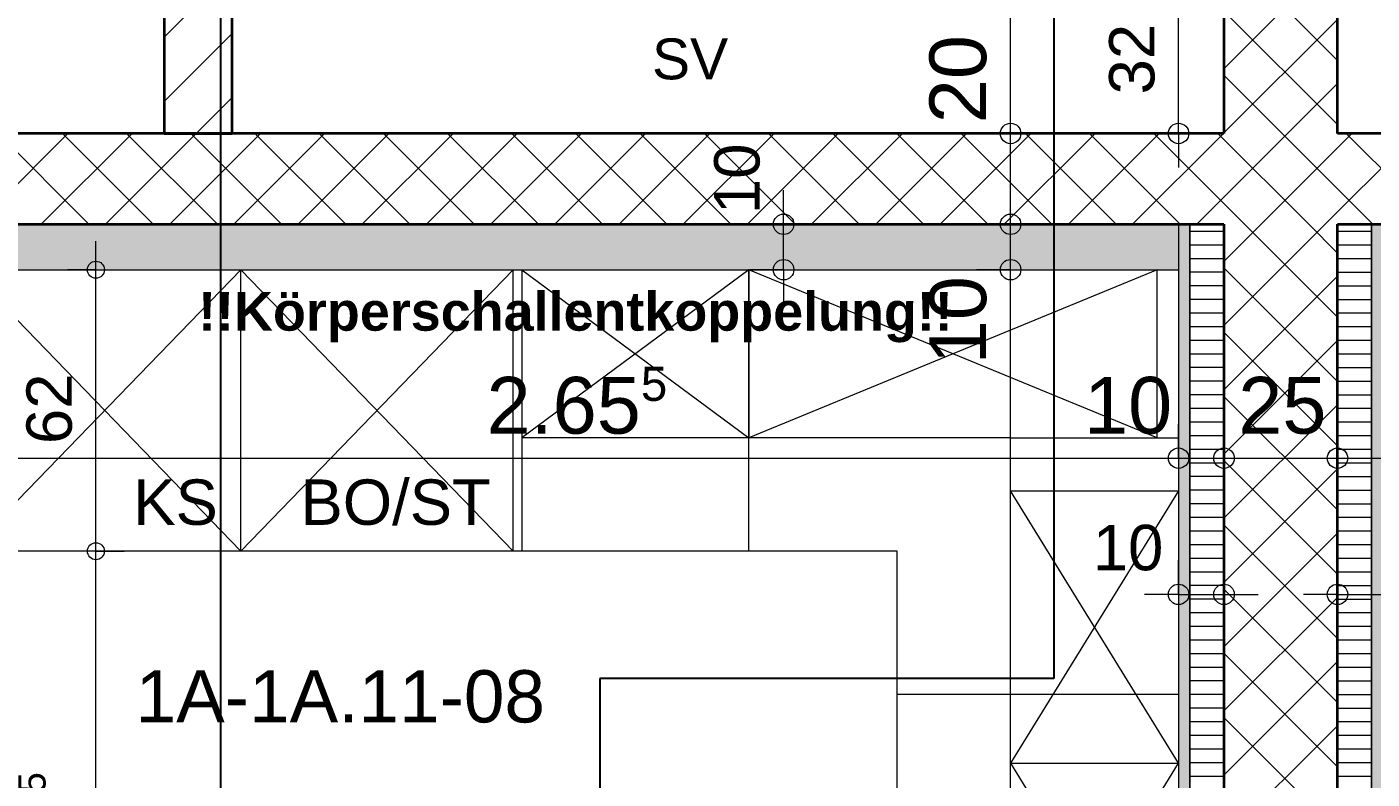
# Model space of a CAD drawing. Header units: metres. Extents: x 0.003 to 0.843, y 0.003 to 0.597.
# Drawn here: x 0.4231 to 0.4824, y 0.2517 to 0.2848 of the extents above; entities that cross this region are included whole.
import ezdxf

# ---------------------------------------------------------------- set-up
doc = ezdxf.new("R2010")
doc.units = ezdxf.units.M
for name, pattern in [('AUSGEZOGEN', [0]), ('LINIE_23', [0.0079, 0.004, -0.0013, 0, -0.0013, 0, -0.0013]), ('STRICHLINIE', [19.049999999999997, 12.7, -6.35]), ('STRICHPUNKT', [25.4, 12.7, -6.35, 0, -6.35])]:
    doc.linetypes.add(name, pattern=pattern)
for name, color, linetype, lineweight in [('Bauachsen grob', 7, 'STRICHPUNKT', 13), ('Detailmasse', 7, 'AUSGEZOGEN', 13), ('Kueche', 7, 'AUSGEZOGEN', 18), ('Leichtbauwaende', 7, 'AUSGEZOGEN', 18), ('Raumbezeichnung', 7, 'AUSGEZOGEN', 18), ('Sanitaer Text', 251, 'AUSGEZOGEN', 18), ('Sanitaer Vermassung', 251, 'AUSGEZOGEN', 18), ('Schnittbegrenzung', 7, 'AUSGEZOGEN', 13), ('Text Werkplan Ausfuehrung', 7, 'AUSGEZOGEN', 25), ('Wand Beton bewehrt', 7, 'AUSGEZOGEN', 35), ('Wand Mauerwerk tragend', 7, 'AUSGEZOGEN', 35), ('Werkplan- Ausfuehrungsmasse', 7, 'AUSGEZOGEN', 13)]:
    doc.layers.add(name, color=color, linetype=linetype, lineweight=lineweight)
doc.styles.add('ARIAL', font='ARIAL.TTF')

msp = doc.modelspace()

# ---------------------------------------------------------------- hatches: boundary and pattern name
at = {"layer": 'Leichtbauwaende', "linetype": 'AUSGEZOGEN', "lineweight": 13}
msp.add_hatch(color=254, dxfattribs=at).paths.add_polyline_path([(0.4738599894754593, 0.2760973608807913), (0.4738599894754593, 0.2740973609254947), (0.4207599906623366, 0.2740973609254947), (0.4207599906623366, 0.2760973608807913)], flags=16)
for points in [[(0.4738599894754593, 0.2760973608807913), (0.4738599894754595, 0.2214773621016434), (0.4743599894642834, 0.2214773621016434), (0.4743599894642834, 0.2760973608807913)], [(0.4828599892742937, 0.2214773621016434), (0.4828599892742937, 0.2760973608807913), (0.4823599892854695, 0.2760973608807913), (0.4823599892854695, 0.2214773621016434)]]:
    msp.add_hatch(color=9, dxfattribs=at).paths.add_polyline_path(points)

# ---------------------------------------------------------------- linework, layer by layer
at = {"layer": 'Bauachsen grob', "color": 32, "linetype": 'LINIE_23', "lineweight": 25, "true_color": 0xc36e14}
msp.add_line((0.4316599904187026, 0.01389736674141804), (0.4316599904187026, 0.5809999870806931), dxfattribs=at)
at = {"layer": 'Detailmasse', "color": 240, "linetype": 'AUSGEZOGEN', "lineweight": 13}
for p, q in [((0.4564599898643796, 0.2760973608807913), (0.4564599898643796, 0.2775973608938298)), ((0.4564599898643796, 0.2760973608807913), (0.4549599898513412, 0.2760973608807913)), ((0.4564599898643796, 0.2760973608807913), (0.4579599868561779, 0.2760973608807913)), ((0.4564599898643796, 0.2760973608807913), (0.4564599898643796, 0.2760973608807913)), ((0.4564599898643796, 0.2740973609254947), (0.4564599898643796, 0.2760973608807913)), ((0.4564599898643796, 0.2740973609254947), (0.4549599898513412, 0.2740973609254947)), ((0.4564599898643796, 0.2740973609254947), (0.4579599868561779, 0.2740973609254947)), ((0.4564599898643796, 0.2740973609254947), (0.4564599898643796, 0.2740973609254947)), ((0.4564599898643796, 0.2740973609254947), (0.4564599898643796, 0.2725973639336965)), ((0.4738599894754593, 0.259797238199897), (0.4738599894754593, 0.2612972382129355)), ((0.475859989430756, 0.259797238199897), (0.475859989430756, 0.2612972382129355)), ((0.4808599893189971, 0.259797238199897), (0.4808599893189971, 0.2612972382129355)), ((0.4738599894754593, 0.259797238199897), (0.4723599924836611, 0.259797238199897)), ((0.4738599894754593, 0.259797238199897), (0.4738599894754593, 0.2582972412080989)), ((0.4738599894754593, 0.259797238199897), (0.4738599894754593, 0.259797238199897)), ((0.4738599894754593, 0.259797238199897), (0.475859989430756, 0.259797238199897)), ((0.475859989430756, 0.259797238199897), (0.475859989430756, 0.2582972412080989)), ((0.475859989430756, 0.259797238199897), (0.475859989430756, 0.259797238199897)), ((0.475859989430756, 0.259797238199897), (0.4773599894437944, 0.259797238199897)), ((0.4808599893189971, 0.259797238199897), (0.4793599923271988, 0.259797238199897)), ((0.4808599893189971, 0.259797238199897), (0.4808599893189971, 0.2582972412080989)), ((0.4808599893189971, 0.259797238199897), (0.4808599893189971, 0.259797238199897)), ((0.4808599893189971, 0.259797238199897), (0.4828599892742937, 0.259797238199897))]:
    msp.add_line(p, q, dxfattribs=at)
for centre in [(0.4564599898643796, 0.2760973608807913), (0.4564599898643796, 0.2740973609254947), (0.4738599894754593, 0.259797238199897), (0.475859989430756, 0.259797238199897), (0.4808599893189971, 0.259797238199897)]:
    msp.add_circle(centre, 0.0004500000039115547, dxfattribs=at)
at = {"layer": 'Kueche', "color": 7, "linetype": 'AUSGEZOGEN', "lineweight": 18}
for p, q in [((0.432539990399033, 0.2740973609254947), (0.4205399906672539, 0.2616973612026564)), ((0.432539990399033, 0.2616973612026564), (0.4205399906672539, 0.2740973609254947)), ((0.432539990399033, 0.2616973612026564), (0.432539990399033, 0.2740973609254947)), ((0.4445399901308121, 0.2740973609254947), (0.432539990399033, 0.2616973612026564)), ((0.432539990399033, 0.2740973609254947), (0.4445399901308121, 0.2616973612026564)), ((0.4445399901308121, 0.2616973612026564), (0.4445399901308121, 0.2740973609254947)), ((0.4449199901223185, 0.2740973609254947), (0.4449199901223185, 0.2616973612026564))]:
    msp.add_line(p, q, dxfattribs=at)
at = {"layer": 'Kueche', "color": 7, "linetype": 'STRICHPUNKT', "lineweight": 18}
for p, q in [((0.4549199898988011, 0.2740973609254947), (0.4449199901223185, 0.2666973610908976)), ((0.4449199901223185, 0.2740973609254947), (0.4549199898988011, 0.2666973610908976)), ((0.4549199898988011, 0.2740973609254947), (0.4549199898988011, 0.2666973610908976)), ((0.4729199894964696, 0.2740973609254947), (0.4549199898988011, 0.2666973610908976)), ((0.4729199894964696, 0.2666973610908976), (0.4549199898988011, 0.2740973609254947)), ((0.4729199894964696, 0.2666973610908976), (0.4729199894964696, 0.2740973609254947)), ((0.4664599896408624, 0.2666973610908976), (0.4449199901223185, 0.2666973610908976)), ((0.4664599896408624, 0.2209773621128193), (0.4664599896408624, 0.2666973610908976)), ((0.4664599896408624, 0.2666973610908976), (0.4738599894754593, 0.2666973610908976)), ((0.4664599896408624, 0.2643573611432007), (0.4738599894754593, 0.2643573611432007)), ((0.4738599894754593, 0.2643573611432007), (0.4664599896408624, 0.2523573614114216)), ((0.4738599894754593, 0.2523573614114216), (0.4664599896408624, 0.2643573611432007)), ((0.4664599896408624, 0.2523573614114216), (0.4738599894754593, 0.2523573614114216)), ((0.4664599896408624, 0.2523573614114216), (0.4738599894754595, 0.2403573616796425)), ((0.4664599896408624, 0.2403573616796425), (0.4738599894754593, 0.2523573614114216))]:
    msp.add_line(p, q, dxfattribs=at)
at = {"layer": 'Kueche', "color": 7, "linetype": 'STRICHLINIE', "lineweight": 18}
for p, q in [((0.4549199898988011, 0.2616973612026564), (0.4549199898988011, 0.2740973609254947)), ((0.461459989752621, 0.2553973613434724), (0.4738599894754593, 0.2553973613434724))]:
    msp.add_line(p, q, dxfattribs=at)
at = {"layer": 'Kueche', "color": 7, "linetype": 'AUSGEZOGEN', "lineweight": 13}
for p, q in [((0.461459989752621, 0.2616973612026564), (0.4201599906757476, 0.2616973612026564)), ((0.461459989752621, 0.2357973617815665), (0.461459989752621, 0.2616973612026564))]:
    msp.add_line(p, q, dxfattribs=at)
at = {"layer": 'Leichtbauwaende', "color": 7, "linetype": 'AUSGEZOGEN', "lineweight": 18}
for p, q in [((0.4738599894754593, 0.2760973608807913), (0.4738599894754593, 0.2740973609254947)), ((0.4743599894642834, 0.2760973608807913), (0.4738599894754593, 0.2760973608807913)), ((0.4743599894642834, 0.2226173620761625), (0.4743599894642834, 0.2760973608807913)), ((0.4828599892742937, 0.2760973608807913), (0.4823599892854695, 0.2760973608807913)), ((0.4823599892854695, 0.2760973608807913), (0.4823599892854695, 0.2226173620761625)), ((0.4738599894754593, 0.2740973609254947), (0.4738599894754595, 0.2226173620761625))]:
    msp.add_line(p, q, dxfattribs=at)
at = {"layer": 'Leichtbauwaende', "color": 7, "linetype": 'AUSGEZOGEN', "lineweight": 13}
for p, q in [((0.4743599894642834, 0.2760973608807913), (0.4743599894642834, 0.2226173620761625)), ((0.475859989430756, 0.2760973608807913), (0.4743599894642834, 0.2760973608807913)), ((0.4743599906449281, 0.2757973609202803), (0.4758569906114676, 0.2757973608548445)), ((0.475859989430756, 0.2226173620761625), (0.475859989430756, 0.2760973608807913)), ((0.4823599892854695, 0.2760973608807913), (0.4808599893189971, 0.2760973608807913)), ((0.4808599893189971, 0.2760973608807913), (0.4808599893189971, 0.2226173620761625)), ((0.4823599881056991, 0.2757773609207274), (0.4808629881391597, 0.2757773608552914)), ((0.4823599892854695, 0.2226173620761625), (0.4823599892854695, 0.2760973608807913)), ((0.4743599906187012, 0.2751973609336913), (0.4758569905852406, 0.2751973608682554)), ((0.482359988131926, 0.2751773609341384), (0.4808629881653865, 0.2751773608687024)), ((0.4743599905924746, 0.2745973609471024), (0.4758569905590139, 0.2745973608816665)), ((0.4823599881581528, 0.2745773609475494), (0.4808629881916133, 0.2745773608821135)), ((0.4207599906623366, 0.2740973609254947), (0.4738599894754593, 0.2740973609254947)), ((0.4743599905662476, 0.2739973609605135), (0.4758569905327871, 0.2739973608950776)), ((0.4823599881843798, 0.2739773609609605), (0.4808629882178402, 0.2739773608955245)), ((0.4743599905400207, 0.2733973609739245), (0.4758569905065601, 0.2733973609084887)), ((0.4823599882106065, 0.2733773609743715), (0.480862988244067, 0.2733773609089356)), ((0.474359990513794, 0.2727973609873355), (0.4758569904803333, 0.2727973609218997)), ((0.4823599882368333, 0.2727773609877826), (0.4808629882702939, 0.2727773609223466)), ((0.4743599904875671, 0.2721973610007466), (0.4758569904541066, 0.2721973609353107)), ((0.4823599882630601, 0.2721773610011936), (0.4808629882965207, 0.2721773609357576)), ((0.4743599904613402, 0.2715973610141577), (0.4758569904278798, 0.2715973609487218)), ((0.482359988289287, 0.2715773610146047), (0.4808629883227476, 0.2715773609491687)), ((0.4743599904351135, 0.2709973610275687), (0.4758569904016527, 0.2709973609621328)), ((0.4823599883155137, 0.2709773610280157), (0.4808629883489743, 0.2709773609625797)), ((0.4743599904088867, 0.2703973610409797), (0.4758569903754261, 0.2703973609755438)), ((0.4823599883417407, 0.2703773610414267), (0.4808629883752012, 0.2703773609759908)), ((0.4743599903826597, 0.2697973610543908), (0.4758569903491993, 0.2697973609889549)), ((0.4823599883679676, 0.2697773610548378), (0.4808629884014281, 0.2697773609894018)), ((0.4743599903564329, 0.2691973610678018), (0.4758569903229722, 0.269197361002366)), ((0.4823599883941943, 0.2691773610682489), (0.4808629884276548, 0.2691773610028129)), ((0.4743599903302062, 0.2685973610812128), (0.4758569902967455, 0.268597361015777)), ((0.4823599884204212, 0.2685773610816599), (0.4808629884538816, 0.2685773610162239)), ((0.4743599903039792, 0.2679973610946239), (0.4758569902705188, 0.267997361029188)), ((0.4823599884466481, 0.2679773610950709), (0.4808629884801086, 0.2679773610296349)), ((0.4743599902777524, 0.267397361108035), (0.4758569902442919, 0.267397361042599)), ((0.4823599884728748, 0.267377361108482), (0.4808629885063354, 0.267377361043046)), ((0.4743599902515256, 0.266797361121446), (0.475856990218065, 0.2667973610560101)), ((0.4823599884991017, 0.266777361121893), (0.4808629885325621, 0.2667773610564571)), ((0.4743599902252987, 0.266197361134857), (0.4758569901918382, 0.2661973610694212)), ((0.4823599885253285, 0.266177361135304), (0.4808629885587891, 0.2661773610698681)), ((0.4743599901990718, 0.2655973611482681), (0.4758569901656114, 0.2655973610828322)), ((0.4823599885515554, 0.2655773611487151), (0.480862988585016, 0.2655773610832791)), ((0.4743599901728451, 0.2649973611616791), (0.4758569901393846, 0.2649973610962433)), ((0.4823599885777821, 0.2649773611621262), (0.4808629886112426, 0.2649773610966902)), ((0.4743599901466183, 0.2643973611750902), (0.4758569901131576, 0.2643973611096543)), ((0.482359988604009, 0.2643773611755372), (0.4808629886374695, 0.2643773611101012)), ((0.4743599901203913, 0.2637973611885012), (0.4758569900869309, 0.2637973611230653)), ((0.4823599886302358, 0.2637773611889482), (0.4808629886636965, 0.2637773611235122)), ((0.4743599900941646, 0.2631973612019123), (0.475856990060704, 0.2631973611364764)), ((0.4823599886564626, 0.2631773612023593), (0.4808629886899232, 0.2631773611369233)), ((0.4743599900679378, 0.2625973612153233), (0.4758569900344771, 0.2625973611498875)), ((0.4823599886826895, 0.2625773612157704), (0.48086298871615, 0.2625773611503344)), ((0.4743599900417109, 0.2619973612287343), (0.4758569900082504, 0.2619973611632985)), ((0.4823599887089163, 0.2619773612291814), (0.480862988742377, 0.2619773611637454)), ((0.474359990015484, 0.2613973612421454), (0.4758569899820235, 0.2613973611767095)), ((0.482359988735143, 0.2613773612425924), (0.4808629887686037, 0.2613773611771564)), ((0.4743599899892573, 0.2607973612555565), (0.4758569899557967, 0.2607973611901206)), ((0.48235998876137, 0.2607773612560035), (0.4808629887948305, 0.2607773611905675)), ((0.4743599899630305, 0.2601973612689675), (0.4758569899295699, 0.2601973612035316)), ((0.4823599887875969, 0.2601773612694145), (0.4808629888210575, 0.2601773612039786)), ((0.4743599899368035, 0.2595973612823785), (0.475856989903343, 0.2595973612169425)), ((0.4743599899105767, 0.2589973612957896), (0.475856989877116, 0.2589973612303537)), ((0.4823599888138235, 0.2595773612828255), (0.4808629888472842, 0.2595773612173896)), ((0.4823599888400505, 0.2589773612962366), (0.480862988873511, 0.2589773612308006)), ((0.47435998988435, 0.2583973613092006), (0.4758569898508894, 0.2583973612437648)), ((0.4823599888662774, 0.2583773613096477), (0.4808629888997378, 0.2583773612442117)), ((0.4743599898581229, 0.2577973613226117), (0.4758569898246625, 0.2577973612571758)), ((0.482359988892504, 0.2577773613230587), (0.4808629889259649, 0.2577773612576227)), ((0.4743599898318962, 0.2571973613360227), (0.4758569897984356, 0.2571973612705868)), ((0.4823599889187309, 0.2571773613364697), (0.4808629889521915, 0.2571773612710337)), ((0.4743599898056695, 0.2565973613494338), (0.475856989772209, 0.2565973612839979)), ((0.4823599889449579, 0.2565773613498808), (0.4808629889784183, 0.2565773612844448)), ((0.4743599897794426, 0.2559973613628448), (0.475856989745982, 0.2559973612974089)), ((0.4823599889711847, 0.2559773613632919), (0.4808629890046454, 0.2559773612978559)), ((0.4743599897532157, 0.2553973613762559), (0.4758569897197552, 0.25539736131082)), ((0.4823599889974114, 0.2553773613767029), (0.480862989030872, 0.255377361311267)), ((0.474359989726989, 0.2547973613896669), (0.4758569896935284, 0.254797361324231)), ((0.4823599890236384, 0.254777361390114), (0.4808629890570988, 0.254777361324678)), ((0.4743599897007621, 0.254197361403078), (0.4758569896673015, 0.254197361337642)), ((0.4823599890498652, 0.254177361403525), (0.4808629890833257, 0.2541773613380891)), ((0.4743599896745353, 0.253597361416489), (0.4758569896410746, 0.2535973613510531)), ((0.4823599890760919, 0.253577361416936), (0.4808629891095526, 0.2535773613515001)), ((0.4743599896483084, 0.2529973614299), (0.4758569896148478, 0.2529973613644642)), ((0.4823599891023188, 0.2529773614303471), (0.4808629891357794, 0.2529773613649111)), ((0.4743599896220816, 0.2523973614433111), (0.4758569895886211, 0.2523973613778752)), ((0.4823599891285457, 0.2523773614437582), (0.4808629891620062, 0.2523773613783222)), ((0.4743599895958547, 0.2517973614567222), (0.4758569895623941, 0.2517973613912862)), ((0.4823599891547725, 0.2517773614571692), (0.480862989188233, 0.2517773613917332))]:
    msp.add_line(p, q, dxfattribs=at)
at = {"layer": 'Sanitaer Vermassung', "color": 240, "linetype": 'AUSGEZOGEN', "lineweight": 13}
for q in [(0.4738599894754593, 0.2864973606483331), (0.4723599894624208, 0.2800973607913843), (0.4753599864672576, 0.2800973607913843), (0.4738599894754593, 0.2800973607913843), (0.4738599894754593, 0.2785973637995861)]:
    msp.add_line((0.4738599894754593, 0.2800973607913843), q, dxfattribs=at)
msp.add_circle((0.4738599894754593, 0.2800973607913843), 0.0004500000039115547, dxfattribs=at)
at = {"layer": 'Schnittbegrenzung', "color": 14, "linetype": 'STRICHPUNKT', "lineweight": 25}
for p, q in [((0.4683599898241153, 0.584599987000227), (0.4683599898241153, 0.2560973613278256)), ((0.44835999027115, 0.2560973613278256), (0.44835999027115, 0.01029736682188428)), ((0.4683599895983937, 0.2560973613278261), (0.4483599900454286, 0.2560973613278261))]:
    msp.add_line(p, q, dxfattribs=at)
at = {"layer": 'Wand Beton bewehrt', "color": 7, "linetype": 'AUSGEZOGEN', "lineweight": 35}
for p, q in [((0.475859989430756, 0.28539736067292), (0.475859989430756, 0.2800973607913843)), ((0.4808599893189971, 0.2800973607913843), (0.4808599893189971, 0.28539736067292)), ((0.4291599904745819, 0.2800973607913843), (0.4203599906712773, 0.2800973607913843)), ((0.4321599904075267, 0.2800973607913843), (0.4291599904745819, 0.2800973607913843)), ((0.475859989430756, 0.2800973607913843), (0.4321599904075267, 0.2800973607913843)), ((0.5245599883422264, 0.2800973607913843), (0.4808599893189971, 0.2800973607913843)), ((0.4207599906623366, 0.2760973608807913), (0.4738599894754593, 0.2760973608807913)), ((0.4738599894754593, 0.2760973608807913), (0.4743599894642834, 0.2760973608807913)), ((0.4743599894642834, 0.2760973608807913), (0.475859989430756, 0.2760973608807913)), ((0.475859989430756, 0.2760973608807913), (0.475859989430756, 0.2214773621016434)), ((0.4808599893189971, 0.2760973608807913), (0.4823599892854695, 0.2760973608807913)), ((0.4808599893189971, 0.2214773621016434), (0.4808599893189971, 0.2760973608807913)), ((0.4823599892854695, 0.2760973608807913), (0.4828599892742937, 0.2760973608807913))]:
    msp.add_line(p, q, dxfattribs=at)
at = {"layer": 'Wand Beton bewehrt', "color": 7, "linetype": 'AUSGEZOGEN', "lineweight": 13}
for p, q in [((0.4758599894307559, 0.2826586577342957), (0.4784212863736674, 0.2800973607913843)), ((0.4209242693361847, 0.2760973608807913), (0.4249242692467777, 0.2800973607913843)), ((0.4258527437893362, 0.2760973608807913), (0.4218527438787433, 0.2800973607913843)), ((0.4237526964609309, 0.2760973608807913), (0.427752696371524, 0.2800973607913843)), ((0.4286811709140826, 0.2760973608807913), (0.4246811710034895, 0.2800973607913843)), ((0.4265811235856771, 0.2760973608807913), (0.4305811234962701, 0.2800973607913843)), ((0.4315095980388287, 0.2760973608807913), (0.4275095981282358, 0.2800973607913843)), ((0.4294095507104234, 0.2760973608807913), (0.4334095506210164, 0.2800973607913843)), ((0.4343380251635748, 0.2760973608807913), (0.4303380252529819, 0.2800973607913843)), ((0.4322379778351695, 0.2760973608807913), (0.4362379777457625, 0.2800973607913843)), ((0.437166452288321, 0.2760973608807913), (0.4331664523777281, 0.2800973607913843)), ((0.4350664049599158, 0.2760973608807913), (0.4390664048705087, 0.2800973607913843)), ((0.4399948794130675, 0.2760973608807913), (0.4359948795024743, 0.2800973607913843)), ((0.437894832084662, 0.2760973608807913), (0.4418948319952551, 0.2800973607913843)), ((0.4428233065378137, 0.2760973608807913), (0.4388233066272205, 0.2800973607913843)), ((0.4407232592094081, 0.2760973608807913), (0.4447232591200012, 0.2800973607913843)), ((0.4456517336625599, 0.2760973608807913), (0.441651733751967, 0.2800973607913843)), ((0.4435516863341544, 0.2760973608807913), (0.4475516862447474, 0.2800973607913843)), ((0.4484801607873061, 0.2760973608807913), (0.444480160876713, 0.2800973607913843)), ((0.4463801134589007, 0.2760973608807913), (0.4503801133694935, 0.2800973607913843)), ((0.4513085879120522, 0.2760973608807913), (0.4473085880014593, 0.2800973607913843)), ((0.4492085405836468, 0.2760973608807913), (0.4532085404942399, 0.2800973607913843)), ((0.4541370150367984, 0.2760973608807913), (0.4501370151262052, 0.2800973607913843)), ((0.452036967708393, 0.2760973608807913), (0.4560369676189861, 0.2800973607913843)), ((0.4569654421615448, 0.2760973608807913), (0.4529654422509517, 0.2800973607913843)), ((0.4548653948331391, 0.2760973608807913), (0.4588653947437322, 0.2800973607913843)), ((0.4597938692862908, 0.2760973608807913), (0.4557938693756979, 0.2800973607913843)), ((0.4576938219578855, 0.2760973608807913), (0.4616938218684785, 0.2800973607913843)), ((0.4626222964110371, 0.2760973608807913), (0.4586222965004441, 0.2800973607913843)), ((0.4605222490826317, 0.2760973608807913), (0.4645222489932245, 0.2800973607913843)), ((0.4654507235357832, 0.2760973608807913), (0.4614507236251902, 0.2800973607913843)), ((0.4633506762073779, 0.2760973608807913), (0.4673506761179709, 0.2800973607913843)), ((0.4682791506605295, 0.2760973608807913), (0.4642791507499363, 0.2800973607913843)), ((0.466179103332124, 0.2760973608807913), (0.4701791032427171, 0.2800973607913843)), ((0.4711075777852758, 0.2760973608807913), (0.4671075778746827, 0.2800973607913843)), ((0.4690075304568702, 0.2760973608807913), (0.4730075303674632, 0.2800973607913843)), ((0.4739360049100219, 0.2760973608807913), (0.4699360049994289, 0.2800973607913843)), ((0.4718359575816166, 0.2760973608807913), (0.4758359574922095, 0.2800973607913843)), ((0.476764432034768, 0.2760973608807913), (0.4727644321241751, 0.2800973607913843)), ((0.4746643847063627, 0.2760973608807913), (0.4786643846169557, 0.2800973607913843)), ((0.4795928591595143, 0.2760973608807913), (0.4755928592489213, 0.2800973607913843)), ((0.477492811831109, 0.2760973608807913), (0.481492811741702, 0.2800973607913843)), ((0.4824212862842607, 0.2760973608807913), (0.4784212863736675, 0.2800973607913843)), ((0.480321238955855, 0.2760973608807913), (0.4843212388664482, 0.2800973607913843)), ((0.4852497134090067, 0.2760973608807913), (0.4812497134984137, 0.2800973607913843)), ((0.475859989430756, 0.2716361113556926), (0.4803212389558545, 0.2760973608807913)), ((0.475859989430756, 0.2744645384804388), (0.4774928118311084, 0.2760973608807913))]:
    msp.add_line(p, q, dxfattribs=at)
for points in [[(0.4758599894307559, 0.2883155119837882), (0.4808599893189971, 0.2833155120955471), (0.4808599893189971, 0.2833155120955471)], [(0.4758599894307559, 0.2829498198546773), (0.4808599893189971, 0.2879498197429187), (0.4808599893189971, 0.2879498197429188)], [(0.4758599894307559, 0.2854870848590418), (0.4808599893189971, 0.2804870849708008), (0.4808599893189971, 0.2804870849708007)], [(0.4758599894307559, 0.2801213927299312), (0.4808599893189971, 0.2851213926181725), (0.4808599893189971, 0.2851213926181725)], [(0.4786643846169552, 0.2800973607913843), (0.4808599893189971, 0.2822929654934263), (0.4808599893189971, 0.2822929654934263)], [(0.476764432034768, 0.2760973608807913), (0.4808599893189971, 0.2720018035965622), (0.4808599893189971, 0.2720018035965622)], [(0.4795928591595144, 0.2760973608807913), (0.4808599893189971, 0.2748302307213084), (0.4808599893189971, 0.2748302307213084)], [(0.475859989430756, 0.274173376360057), (0.4808599893189971, 0.2691733764718159), (0.4808599893189971, 0.2691733764718159)], [(0.475859989430756, 0.2688076842309464), (0.4808599893189972, 0.2738076841191877), (0.4808599893189971, 0.2738076841191877)], [(0.475859989430756, 0.2713449492353109), (0.4808599893189971, 0.2663449493470698), (0.4808599893189971, 0.2663449493470698)], [(0.475859989430756, 0.2659792571062002), (0.4808599893189971, 0.2709792569944414), (0.4808599893189971, 0.2709792569944414)], [(0.475859989430756, 0.2685165221105646), (0.4808599893189971, 0.2635165222223235), (0.4808599893189971, 0.2635165222223235)], [(0.475859989430756, 0.2631508299814539), (0.4808599893189972, 0.2681508298696952), (0.4808599893189971, 0.2681508298696952)], [(0.475859989430756, 0.2656880949858185), (0.4808599893189971, 0.2606880950975773), (0.4808599893189971, 0.2606880950975773)], [(0.475859989430756, 0.2603224028567078), (0.4808599893189972, 0.2653224027449491), (0.4808599893189971, 0.2653224027449491)], [(0.475859989430756, 0.2628596678610721), (0.4808599893189971, 0.257859667972831), (0.4808599893189971, 0.257859667972831)], [(0.475859989430756, 0.2574939757319615), (0.4808599893189972, 0.2624939756202028), (0.4808599893189971, 0.2624939756202028)], [(0.475859989430756, 0.260031240736326), (0.4808599893189971, 0.2550312408480849), (0.4808599893189971, 0.2550312408480849)], [(0.475859989430756, 0.2546655486072152), (0.4808599893189972, 0.2596655484954566), (0.4808599893189971, 0.2596655484954566)], [(0.475859989430756, 0.2572028136115797), (0.4808599893189971, 0.2522028137233385), (0.4808599893189971, 0.2522028137233385)], [(0.475859989430756, 0.2518371214824691), (0.4808599893189971, 0.2568371213707104), (0.4808599893189971, 0.2568371213707104)], [(0.475859989430756, 0.2543743864868336), (0.4808599893189971, 0.2493743865985925), (0.4808599893189971, 0.2493743865985925)], [(0.475859989430756, 0.2490086943577229), (0.4808599893189972, 0.2540086942459642), (0.4808599893189971, 0.2540086942459642)]]:
    msp.add_lwpolyline(points, dxfattribs=at)
at = {"layer": 'Wand Mauerwerk tragend', "color": 7, "linetype": 'AUSGEZOGEN', "lineweight": 35}
for p, q in [((0.4291599904745819, 0.2984973603801123), (0.4291599904745819, 0.2800973607913843)), ((0.4321599904075267, 0.2800973607913843), (0.4321599904075267, 0.28539736067292)), ((0.4291599904745819, 0.2800973607913843), (0.4321599904075267, 0.2800973607913843))]:
    msp.add_line(p, q, dxfattribs=at)
at = {"layer": 'Wand Mauerwerk tragend', "color": 7, "linetype": 'AUSGEZOGEN', "lineweight": 13}
for p, q in [((0.4291599904745819, 0.2843330820191884), (0.4321599904075267, 0.2873330819521334)), ((0.4291599904745819, 0.2815046548944421), (0.4321599904075267, 0.284504654827387)), ((0.43058112349627, 0.2800973607913843), (0.4321599904075267, 0.281676227702641))]:
    msp.add_line(p, q, dxfattribs=at)
at = {"layer": 'Werkplan- Ausfuehrungsmasse', "color": 7, "linetype": 'AUSGEZOGEN', "lineweight": 13}
for p, q in [((0.4664599896408624, 0.2800973607913843), (0.4664599896408624, 0.3164973599777809)), ((0.4664599896408623, 0.2800973607913843), (0.4649599896278238, 0.2800973607913843)), ((0.4664599896408623, 0.2800973607913843), (0.4679599866326605, 0.2800973607913843)), ((0.4664599896408624, 0.2800973607913843), (0.4664599896408624, 0.2800973607913843)), ((0.4664599896408624, 0.2760973608807913), (0.4664599896408624, 0.2800973607913843)), ((0.4664599896408623, 0.2760973608807913), (0.4649599896278238, 0.2760973608807913)), ((0.4664599896408623, 0.2760973608807913), (0.4679599866326605, 0.2760973608807913)), ((0.4664599896408624, 0.2760973608807913), (0.4664599896408624, 0.2760973608807913)), ((0.4664599896408624, 0.2740973609254947), (0.4664599896408624, 0.2760973608807913)), ((0.4664599896408623, 0.2740973609254947), (0.4649599896278238, 0.2740973609254947)), ((0.4664599896408623, 0.2740973609254947), (0.4679599866326605, 0.2740973609254947)), ((0.4664599896408624, 0.2740973609254947), (0.4664599896408624, 0.2740973609254947)), ((0.4664599896408624, 0.2209773621128193), (0.4664599896408624, 0.2740973609254947)), ((0.4738599894754593, 0.2657972380657866), (0.4738599894754593, 0.2672972380788251)), ((0.475859989430756, 0.2657972380657866), (0.475859989430756, 0.2672972380788251)), ((0.4808599893189971, 0.2657972380657866), (0.4808599893189971, 0.2672972380788251)), ((0.4207599906623366, 0.2657972380657866), (0.4738599894754593, 0.2657972380657866)), ((0.4738599894754593, 0.2657972380657866), (0.4738599894754593, 0.2642972410739884)), ((0.4738599894754593, 0.2657972380657866), (0.4738599894754593, 0.2657972380657866)), ((0.4738599894754593, 0.2657972380657866), (0.475859989430756, 0.2657972380657866)), ((0.475859989430756, 0.2657972380657866), (0.475859989430756, 0.2642972410739884)), ((0.475859989430756, 0.2657972380657866), (0.475859989430756, 0.2657972380657866)), ((0.475859989430756, 0.2657972380657866), (0.4808599893189971, 0.2657972380657866)), ((0.4808599893189971, 0.2657972380657866), (0.4808599893189971, 0.2642972410739884)), ((0.4808599893189971, 0.2657972380657866), (0.4808599893189971, 0.2657972380657866)), ((0.4808599893189971, 0.2657972380657866), (0.4828599892742937, 0.2657972380657866))]:
    msp.add_line(p, q, dxfattribs=at)
at = {"layer": 'Werkplan- Ausfuehrungsmasse', "color": 253, "linetype": 'AUSGEZOGEN', "lineweight": 13}
for p, q in [((0.4261599905416372, 0.2740973609254947), (0.4261599905416372, 0.2753473610139704)), ((0.4261599905416372, 0.2740973609254947), (0.4249099904531615, 0.2740973609254947)), ((0.4261599905416372, 0.2740973609254947), (0.4274099881124124, 0.2740973609254947)), ((0.4261599905416372, 0.2740973609254947), (0.4261599905416372, 0.2740973609254947)), ((0.4261599905416372, 0.2616973612026564), (0.4261599905416372, 0.2740973609254947)), ((0.4261599905416372, 0.2616973612026564), (0.4249099904531615, 0.2616973612026564)), ((0.4261599905416372, 0.2616973612026564), (0.4274099881124124, 0.2616973612026564)), ((0.4261599905416372, 0.2616973612026564), (0.4261599905416372, 0.2616973612026564)), ((0.4261599905416372, 0.2357973617815665), (0.4261599905416372, 0.2616973612026564))]:
    msp.add_line(p, q, dxfattribs=at)
at = {"layer": 'Werkplan- Ausfuehrungsmasse', "color": 7, "linetype": 'AUSGEZOGEN', "lineweight": 13}
for centre in [(0.4664599896408623, 0.2800973607913843), (0.4664599896408623, 0.2760973608807913), (0.4664599896408623, 0.2740973609254947), (0.4738599894754593, 0.2657972380657866), (0.475859989430756, 0.2657972380657866), (0.4808599893189971, 0.2657972380657866)]:
    msp.add_circle(centre, 0.0004500000039115547, dxfattribs=at)
at = {"layer": 'Werkplan- Ausfuehrungsmasse', "color": 253, "linetype": 'AUSGEZOGEN', "lineweight": 13}
for centre in [(0.4261599905416372, 0.2740973609254947), (0.4261599905416372, 0.2616973612026564)]:
    msp.add_circle(centre, 0.0003750000265426933, dxfattribs=at)

# ---------------------------------------------------------------- texts
at = {"layer": 'Detailmasse', "color": 240, "linetype": 'AUSGEZOGEN', "lineweight": 13, "insert": (0.4554258834754884, 0.276547360870733), "char_height": 0.002, "width": 0.001, "attachment_point": 7, "rotation": 90.00000250447816, "style": 'ARIAL'}
msp.add_mtext('10', dxfattribs=at)
at = {"layer": 'Detailmasse', "color": 240, "linetype": 'AUSGEZOGEN', "lineweight": 13, "insert": (0.4700803358404105, 0.2608313445887885), "char_height": 0.002, "width": 0.001, "attachment_point": 7, "style": 'ARIAL'}
msp.add_mtext('10', dxfattribs=at)
at = {"layer": 'Raumbezeichnung', "color": 7, "linetype": 'AUSGEZOGEN', "lineweight": 18, "insert": (0.427906644818833, 0.2541236146925176), "char_height": 0.002299999952316284, "width": 0.001149999976158142, "attachment_point": 7, "style": 'ARIAL'}
msp.add_mtext('1A-1A.11-08', dxfattribs=at)
at = {"layer": 'Sanitaer Text', "color": 55, "linetype": 'AUSGEZOGEN', "lineweight": 18, "true_color": 0x91b44b, "insert": (0.4506599899940229, 0.2824573608006235), "char_height": 0.001799999952316284, "width": 0.0008999999761581421, "attachment_point": 7, "style": 'ARIAL'}
msp.add_mtext('SV', dxfattribs=at)
at = {"layer": 'Sanitaer Vermassung', "color": 240, "linetype": 'AUSGEZOGEN', "lineweight": 13, "insert": (0.4728245188301183, 0.2818171424285761), "char_height": 0.002, "width": 0.001, "attachment_point": 7, "rotation": 90.00000250447816, "style": 'ARIAL'}
msp.add_mtext('32', dxfattribs=at)
at = {"layer": 'Text Werkplan Ausfuehrung', "color": 240, "linetype": 'AUSGEZOGEN', "lineweight": 25, "insert": (0.430664156640725, 0.2708873609352554), "char_height": 0.001700000047683716, "width": 0.0008500000238418579, "attachment_point": 7, "style": 'ARIAL'}
msp.add_mtext('\\fArial|i0|b1|c0|p0;!!Körperschallentkoppelung!!', dxfattribs=at)
at = {"layer": 'Text Werkplan Ausfuehrung', "color": 7, "linetype": 'AUSGEZOGEN', "lineweight": 25, "char_height": 0.002, "width": 0.001, "attachment_point": 7, "style": 'ARIAL'}
for s, insert in [('BO/ST', (0.4351733236297954, 0.2628306944883056)), ('KS', (0.4278066570344046, 0.2628306944659539))]:
    msp.add_mtext(s, dxfattribs=dict(at, insert=insert))
at = {"layer": 'Werkplan- Ausfuehrungsmasse', "color": 7, "linetype": 'AUSGEZOGEN', "lineweight": 13, "char_height": 0.0025, "width": 0.00125, "attachment_point": 7, "rotation": 90.00000250447816, "style": 'ARIAL'}
for s, insert in [('20', (0.4654173566491602, 0.280547360781326)), ('10', (0.4654173566491602, 0.2699297620204529))]:
    msp.add_mtext(s, dxfattribs=dict(at, insert=insert))
at = {"layer": 'Werkplan- Ausfuehrungsmasse', "color": 7, "linetype": 'AUSGEZOGEN', "lineweight": 13, "attachment_point": 7, "style": 'ARIAL'}
for s, insert, char_height, width in [('5', (0.450167937005355, 0.2682982044305586), 0.0015, 0.00075), ('2.65', (0.4433705288376663, 0.2668398710574883), 0.0025, 0.00125), ('10', (0.4696923905704176, 0.2668398710574883), 0.0025, 0.00125), ('25', (0.4764875473678117, 0.2668398710574883), 0.0025, 0.00125)]:
    msp.add_mtext(s, dxfattribs=dict(at, insert=insert, char_height=char_height, width=width))
at = {"layer": 'Werkplan- Ausfuehrungsmasse', "color": 253, "linetype": 'AUSGEZOGEN', "lineweight": 13, "attachment_point": 7, "rotation": 90.00000250447816, "style": 'ARIAL'}
for s, insert, char_height, width in [('62', (0.4251258841527458, 0.2664171427727929), 0.002, 0.001), ('5', (0.4239592175258156, 0.2510337189459095), 0.001200000047683716, 0.0006000000238418579)]:
    msp.add_mtext(s, dxfattribs=dict(at, insert=insert, char_height=char_height, width=width))

doc.saveas('drawing.dxf')
